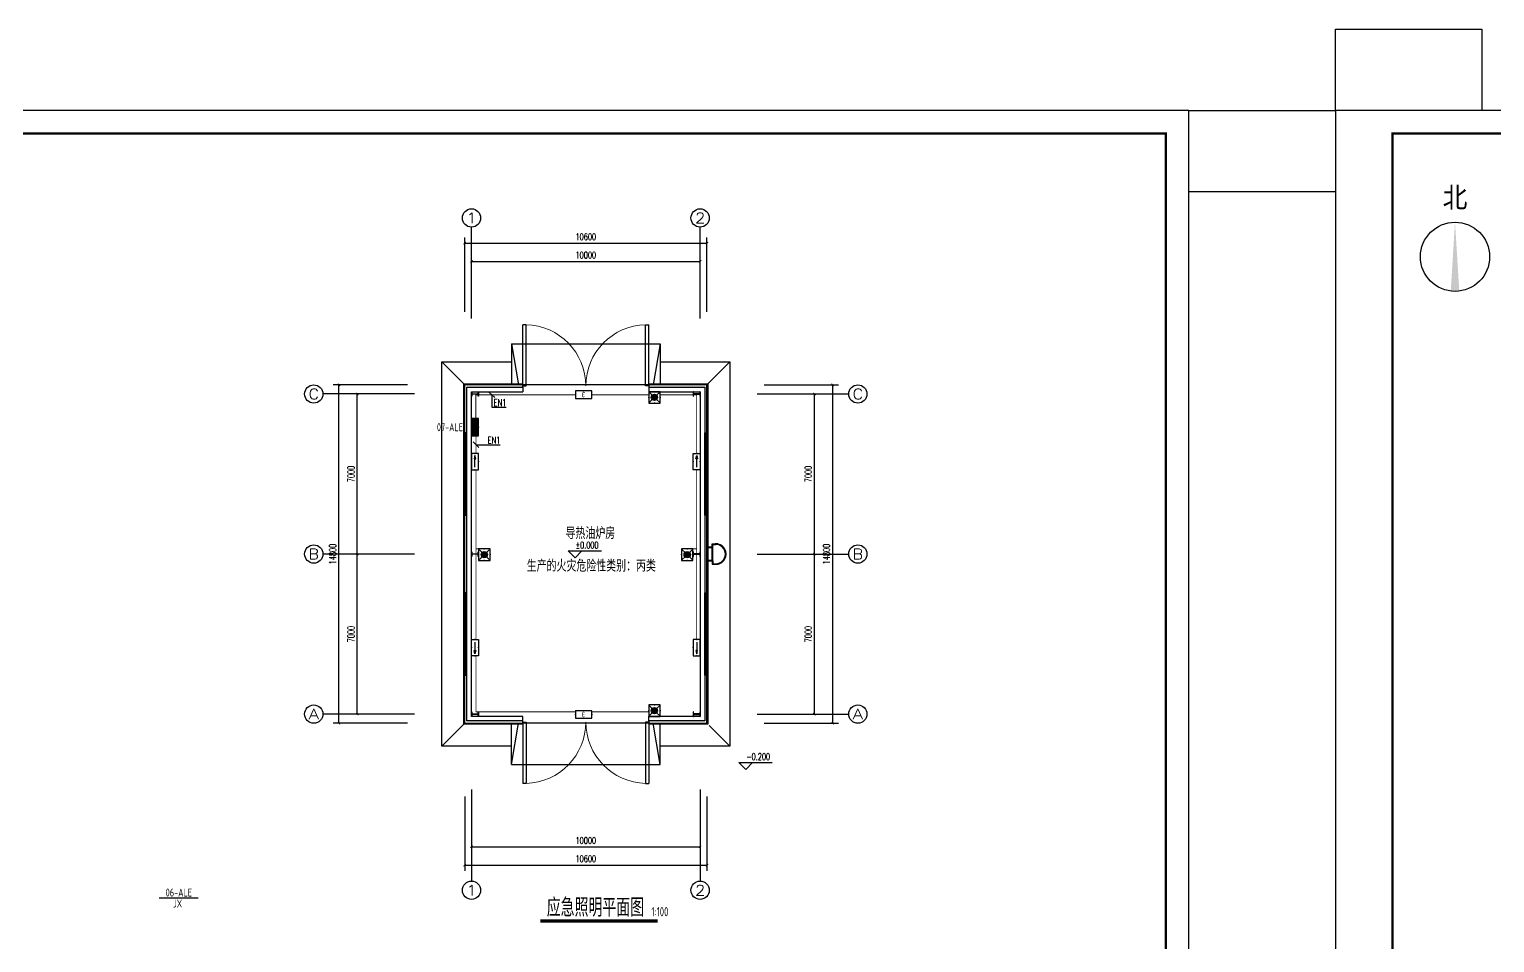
# Model space of a CAD drawing. Extents: x 4830845 to 5141198, y -443067 to -268177.
# Drawn here: x 4887868 to 4951972, y -399727 to -359784 of the extents above; entities that cross this region are included whole.
import ezdxf
from ezdxf.enums import TextEntityAlignment as Align

# ---------------------------------------------------------------- set-up
doc = ezdxf.new("R2010")
doc.units = 0
doc.header["$LTSCALE"] = 1000
doc.header["$MEASUREMENT"] = 0
doc.linetypes.add('DASH', pattern=[0.35, 0.25, -0.1])
doc.layers.get('0').update_dxf_attribs({"linetype": 'CONTINUOUS'})
doc.layers.get('Defpoints').update_dxf_attribs({"linetype": 'CONTINUOUS'})
doc.layers.add('_0', color=7, linetype='CONTINUOUS', lineweight=25)
for name, color, linetype in [('AXIS_TEXT', 7, 'CONTINUOUS'), ('DIM-照明', 3, 'CONTINUOUS'), ('DIM_SYMB', 3, 'CONTINUOUS'), ('EQUIP-照明', 3, 'CONTINUOUS'), ('EQUIP-箱柜', 3, 'CONTINUOUS'), ('PUB_TITLE', 4, 'CONTINUOUS'), ('TEL_TAB', 7, 'CONTINUOUS'), ('WIRE-照明', 1, 'CONTINUOUS'), ('建筑底图', 251, 'CONTINUOUS'), ('电气文字', 7, 'CONTINUOUS')]:
    doc.layers.add(name, color=color, linetype=linetype)
doc.styles.add('_HZTXT', font='txt.shx', dxfattribs={"width": 0.8, "bigfont": 'HZTXT.shx'})
doc.styles.add('_TCH_AXIS', font='COMPLEX', dxfattribs={"bigfont": 'GBCBIG'})
doc.styles.add('_TCH_DIM', font='SIMPLEX', dxfattribs={"bigfont": 'GBCBIG'})
doc.styles.add('_TCH_DIM_T3', font='SIMPLEX', dxfattribs={"width": 0.705882, "bigfont": 'GBCBIG'})
doc.styles.add('_TEL_DIM', font='sceie.shx', dxfattribs={"width": 0.8, "height": 3.5, "bigfont": 'sceic.shx'})
doc.styles.add('COMPLEX', font='COMPLEX')
doc.styles.add('HT', font='')
doc.styles.add('SCEI', font='sceie.shx', dxfattribs={"width": 0.75, "bigfont": 'sceic.shx'})
doc.styles.add('sceie', font='sceie.shx', dxfattribs={"width": 0.7, "bigfont": 'sceic.shx'})
doc.styles.get('HT').set_extended_font_data('SimSun')
doc.dimstyles.new('_TCH_ARCH&&100', dxfattribs={"dimtxt": 297.5, "dimasz": 100, "dimexe": 250, "dimexo": 300, "dimgap": 126.25, "dimtad": 1, "dimdec": 0, "dimzin": 0, "dimdsep": 46, "dimtxsty": '_TCH_DIM_T3', "dimblk": 'ARCHTICK', "dimcen": 0.09, "dimclrt": 7, "dimazin": 2, "dimtfac": 1, "dimtdec": 0, "dimtix": 1, "dimtmove": 2, "dimatfit": 3, "dimfxl": 0, "dimtolj": 1, "dimtzin": 0, "dimarcsym": 0})

# ---------------------------------------------------------------- blocks, each defined once
blk = doc.blocks.new('_NORTH')
blk.add_circle((0, 0), 1200)
blk.add_solid([(-1191, 149), (-1191, -149), (1200, 0)])
blk = doc.blocks.new('$TCHSYS$WIN2D')
for p, q in [((-0.5, 0.5), (0.5, 0.5)), ((-0.5, 0.5), (-0.5, -0.5)), ((0.5, 0.5), (0.5, -0.5)), ((0.5, 0.167), (-0.5, 0.167)), ((0.5, -0.167), (-0.5, -0.167)), ((-0.5, -0.5), (0.5, -0.5))]:
    blk.add_line(p, q)
blk = doc.blocks.new('$DorLib2D$00000002')
for p, q in [((-0.5, 0), (-0.5, 0.4875)), ((-0.475, 0.4875), (-0.5, 0.4875)), ((-0.475, 0), (-0.475, 0.4875)), ((0.475, 0), (0.475, 0.4875)), ((0.475, 0.4875), (0.5, 0.4875)), ((0.5, 0), (0.5, 0.4875)), ((-0.5, 0), (-0.475, 0)), ((0.5, 0), (0.475, 0))]:
    blk.add_line(p, q)
at = {"lineweight": 13}
for centre, start, end in [((-0.4875, 0), 0, 88.53072), ((0.4875, 0), 91.46928, 180)]:
    blk.add_arc(centre, 0.4875, start, end, dxfattribs=at)
blk = doc.blocks.new('$equip$00002534')
for p, q in [((-0.72, 0.66), (-0.72, 0)), ((0.72, 0.66), (-0.72, 0.66)), ((-0.72, 0), (0.72, 0)), ((0.72, 0), (0.72, 0.66))]:
    blk.add_line(p, q)
at = {"const_width": 0.04}
blk.add_lwpolyline([(-0.72, 0.66), (-0.72, 0), (0.72, 0), (0.72, 0.66), (-0.72, 0.66), (-0.72, 0)], dxfattribs=at)
for p in [(-0.72, 0.33), (0, 0.66), (0, 0), (0.72, 0.33)]:
    blk.add_point(p)
at = {"color": 7, "style": '_TEL_DIM'}
blk.add_attdef('$TEXT$', text='', height=0.4, dxfattribs=at).set_placement((0, 0.33), align=Align.MIDDLE_CENTER)
at = {"color": 7, "style": '_TEL_DIM', "flags": 1}
blk.add_attdef('A', text='', height=0.00002, dxfattribs=at).set_placement((0, 0), align=Align.MIDDLE_CENTER)
blk = doc.blocks.new('$equip$00002604')
blk.add_hatch(color=256).paths.add_polyline_path([(0.27, 0.5, 1), (-0.27, 0.5, 1)])
for p, q in [((-0.43, 0.93), (-0.19, 0.69)), ((-0.43, 0.07), (-0.19, 0.31)), ((0.19, 0.69), (0.43, 0.93)), ((0.19, 0.31), (0.43, 0.07))]:
    blk.add_line(p, q)
at = {"const_width": 0.04}
blk.add_lwpolyline([(-0.5, 1), (-0.5, 0), (0.5, 0), (0.5, 1), (-0.5, 1), (-0.5, 0)], dxfattribs=at)
blk.add_lwpolyline([(-0.5, 1), (-0.5, 0), (0.5, 0), (0.5, 1)], close=True)
blk.add_circle((0, 0.5), 0.275)
for p in [(-0.5, 0.5), (0, 1), (0, 0), (0.5, 0.5)]:
    blk.add_point(p)
at = {"color": 7, "style": '_TEL_DIM', "flags": 1}
blk.add_attdef('A', text='', height=0.000025, dxfattribs=at).set_placement((0, 0), align=Align.MIDDLE_CENTER)
blk = doc.blocks.new('$equip$00002540')
blk.add_hatch(color=256).paths.add_polyline_path([(0.24, 0.37), (0.24, 0.23), (0.53, 0.3)])
for p, q in [((-0.72, 0.6), (-0.72, 0)), ((0.72, 0.6), (-0.72, 0.6)), ((-0.72, 0), (0.72, 0)), ((0.24, 0.37), (0.24, 0.23)), ((0.53, 0.3), (0.24, 0.37)), ((0.24, 0.23), (0.53, 0.3)), ((0.72, 0), (0.72, 0.6))]:
    blk.add_line(p, q)
at = {"color": 7}
blk.add_line((-0.48, 0.3), (0.48, 0.3), dxfattribs=at)
at = {"const_width": 0.04}
blk.add_lwpolyline([(-0.72, 0.6), (-0.72, 0), (0.72, 0), (0.72, 0.6), (-0.72, 0.6), (-0.72, 0)], dxfattribs=at)
for p in [(-0.72, 0.3), (0, 0.6), (0, 0), (0.72, 0.3)]:
    blk.add_point(p)
at = {"color": 7, "style": '_TEL_DIM', "flags": 1}
blk.add_attdef('A', text='', height=0.00002, dxfattribs=at).set_placement((0, 0), align=Align.MIDDLE_CENTER)
blk = doc.blocks.new('*X27')
at = {"color": 0}
for p, q in [((-250, 33), (-83, 200)), ((-250, 68), (-118, 200)), ((-250, 104), (-154, 200)), ((-250, 139), (-189, 200)), ((-250, 174), (-224, 200)), ((-247, 0), (-47, 200)), ((-212, 0), (-12, 200)), ((-177, 0), (23, 200)), ((-141, 0), (59, 200)), ((-106, 0), (94, 200)), ((-71, 0), (129, 200)), ((-35, 0), (165, 200)), ((0, 0), (200, 200)), ((35, 0), (235, 200)), ((71, 0), (250, 179)), ((106, 0), (250, 144)), ((141, 0), (250, 109)), ((177, 0), (250, 73)), ((212, 0), (250, 38)), ((247, 0), (250, 3))]:
    blk.add_line(p, q, dxfattribs=at)
blk = doc.blocks.new('$equip$00002943')
for p, q in [((-0.75, 0.6), (-0.75, 0)), ((0.75, 0.6), (-0.75, 0.6)), ((-0.75, 0), (0.75, 0)), ((0.75, 0), (0.75, 0.6))]:
    blk.add_line(p, q)
for points, const_width in [([(-0.75, 0.3), (0.75, 0.3)], 0.6), ([(-0.75, 0.6), (-0.75, 0), (0.75, 0), (0.75, 0.6), (-0.75, 0.6), (-0.75, 0)], 0.04)]:
    blk.add_lwpolyline(points, dxfattribs=dict(const_width=const_width))
for p in [(-0.75, 0.3), (0, 0.6), (0, 0), (0.75, 0.3)]:
    blk.add_point(p)
at = {"xscale": 0.00300000000061118, "yscale": 0.00300000000061118, "zscale": 0.00300000000061118}
blk.add_blockref('*X27', (0, 0), dxfattribs=at)
at = {"color": 7, "style": '_TEL_DIM', "flags": 1}
for tag in ['A', 'REMARK']:
    blk.add_attdef(tag, text='', height=0.00002, dxfattribs=at).set_placement((0, 0), align=Align.MIDDLE_CENTER)
blk = doc.blocks.new('_ArchTick')
at = {"color": 0, "linetype": 'ByBlock', "const_width": 0.4}
blk.add_lwpolyline([(-0.5, -0.5), (0.5, 0.5)], dxfattribs=at)
blk = doc.blocks.new('*D48')
at = {"layer": 'Defpoints', "color": 0, "transparency": 16777216}
for p in [(4902213, -382732), (4904713, -382732), (4904713, -389732)]:
    blk.add_point(p, dxfattribs=at)
at = {"layer": '建筑底图', "color": 0, "lineweight": -2, "transparency": 16777216}
for p, q in [((4904413, -382732), (4901963, -382732)), ((4902213, -389732), (4902213, -382732)), ((4904413, -389732), (4901963, -389732))]:
    blk.add_line(p, q, dxfattribs=at)
at = {"layer": '建筑底图', "color": 0, "lineweight": -2, "transparency": 16777216, "xscale": 100, "yscale": 100, "zscale": 100}
for p, rotation in [((4902213, -382732), 90), ((4902213, -389732), 270)]:
    blk.add_blockref('_ArchTick', p, dxfattribs=dict(at, rotation=rotation))
at = {"layer": '建筑底图', "color": 7, "transparency": 16777216, "insert": (4901938, -386232), "char_height": 297.5, "attachment_point": 5, "rotation": 90, "style": '_TCH_DIM_T3'}
blk.add_mtext('\\A1;7000', dxfattribs=at)
blk = doc.blocks.new('*D49')
at = {"layer": 'Defpoints', "color": 0, "transparency": 16777216}
for p in [(4902213, -375732), (4904713, -375732), (4904713, -382732)]:
    blk.add_point(p, dxfattribs=at)
at = {"layer": '建筑底图', "color": 0, "lineweight": -2, "transparency": 16777216}
for p, q in [((4904413, -375732), (4901963, -375732)), ((4902213, -382732), (4902213, -375732)), ((4904413, -382732), (4901963, -382732))]:
    blk.add_line(p, q, dxfattribs=at)
at = {"layer": '建筑底图', "color": 0, "lineweight": -2, "transparency": 16777216, "xscale": 100, "yscale": 100, "zscale": 100}
for p, rotation in [((4902213, -375732), 90), ((4902213, -382732), 270)]:
    blk.add_blockref('_ArchTick', p, dxfattribs=dict(at, rotation=rotation))
at = {"layer": '建筑底图', "color": 7, "transparency": 16777216, "insert": (4901938, -379232), "char_height": 297.5, "attachment_point": 5, "rotation": 90, "style": '_TCH_DIM_T3'}
blk.add_mtext('\\A1;7000', dxfattribs=at)
blk = doc.blocks.new('*D50')
at = {"layer": 'Defpoints', "color": 0, "transparency": 16777216}
for p in [(4901413, -375332), (4904713, -375332), (4904713, -390132)]:
    blk.add_point(p, dxfattribs=at)
at = {"layer": '建筑底图', "color": 0, "lineweight": -2, "transparency": 16777216}
for p, q in [((4904413, -375332), (4901163, -375332)), ((4901413, -390132), (4901413, -375332)), ((4904413, -390132), (4901163, -390132))]:
    blk.add_line(p, q, dxfattribs=at)
at = {"layer": '建筑底图', "color": 0, "lineweight": -2, "transparency": 16777216, "xscale": 100, "yscale": 100, "zscale": 100}
for p, rotation in [((4901413, -375332), 90), ((4901413, -390132), 270)]:
    blk.add_blockref('_ArchTick', p, dxfattribs=dict(at, rotation=rotation))
at = {"layer": '建筑底图', "color": 7, "transparency": 16777216, "insert": (4901138, -382732), "char_height": 297.5, "attachment_point": 5, "rotation": 90, "style": '_TCH_DIM_T3'}
blk.add_mtext('\\A1;14800', dxfattribs=at)
blk = doc.blocks.new('*D51')
at = {"layer": 'Defpoints', "color": 0, "transparency": 16777216}
for p in [(4919713, -382732), (4922213, -382732), (4919713, -389732)]:
    blk.add_point(p, dxfattribs=at)
at = {"layer": '建筑底图', "color": 0, "lineweight": -2, "transparency": 16777216}
for p, q in [((4920013, -382732), (4922463, -382732)), ((4922213, -389732), (4922213, -382732)), ((4920013, -389732), (4922463, -389732))]:
    blk.add_line(p, q, dxfattribs=at)
at = {"layer": '建筑底图', "color": 0, "lineweight": -2, "transparency": 16777216, "xscale": 100, "yscale": 100, "zscale": 100}
for p, rotation in [((4922213, -382732), 90), ((4922213, -389732), 270)]:
    blk.add_blockref('_ArchTick', p, dxfattribs=dict(at, rotation=rotation))
at = {"layer": '建筑底图', "color": 7, "transparency": 16777216, "insert": (4921938, -386232), "char_height": 297.5, "attachment_point": 5, "rotation": 90, "style": '_TCH_DIM_T3'}
blk.add_mtext('\\A1;7000', dxfattribs=at)
blk = doc.blocks.new('*D52')
at = {"layer": 'Defpoints', "color": 0, "transparency": 16777216}
for p in [(4919713, -375732), (4922213, -375732), (4919713, -382732)]:
    blk.add_point(p, dxfattribs=at)
at = {"layer": '建筑底图', "color": 0, "lineweight": -2, "transparency": 16777216}
for p, q in [((4920013, -375732), (4922463, -375732)), ((4922213, -382732), (4922213, -375732)), ((4920013, -382732), (4922463, -382732))]:
    blk.add_line(p, q, dxfattribs=at)
at = {"layer": '建筑底图', "color": 0, "lineweight": -2, "transparency": 16777216, "xscale": 100, "yscale": 100, "zscale": 100}
for p, rotation in [((4922213, -375732), 90), ((4922213, -382732), 270)]:
    blk.add_blockref('_ArchTick', p, dxfattribs=dict(at, rotation=rotation))
at = {"layer": '建筑底图', "color": 7, "transparency": 16777216, "insert": (4921938, -379232), "char_height": 297.5, "attachment_point": 5, "rotation": 90, "style": '_TCH_DIM_T3'}
blk.add_mtext('\\A1;7000', dxfattribs=at)
blk = doc.blocks.new('*D53')
at = {"layer": 'Defpoints', "color": 0, "transparency": 16777216}
for p in [(4919713, -375332), (4923013, -375332), (4919713, -390132)]:
    blk.add_point(p, dxfattribs=at)
at = {"layer": '建筑底图', "color": 0, "lineweight": -2, "transparency": 16777216}
for p, q in [((4920013, -375332), (4923263, -375332)), ((4923013, -390132), (4923013, -375332)), ((4920013, -390132), (4923263, -390132))]:
    blk.add_line(p, q, dxfattribs=at)
at = {"layer": '建筑底图', "color": 0, "lineweight": -2, "transparency": 16777216, "xscale": 100, "yscale": 100, "zscale": 100}
for p, rotation in [((4923013, -375332), 90), ((4923013, -390132), 270)]:
    blk.add_blockref('_ArchTick', p, dxfattribs=dict(at, rotation=rotation))
at = {"layer": '建筑底图', "color": 7, "transparency": 16777216, "insert": (4922738, -382732), "char_height": 297.5, "attachment_point": 5, "rotation": 90, "style": '_TCH_DIM_T3'}
blk.add_mtext('\\A1;14800', dxfattribs=at)
blk = doc.blocks.new('_AXISO')
blk.add_circle((0, 0), 0.5)
at = {"layer": 'AXIS_TEXT', "style": 'COMPLEX', "width": 1.041667}
blk.add_attdef('A', text='', height=0.56, dxfattribs=at).set_placement((-0.25, -0.28), (0.25, -0.28), align=Align.FIT)
blk = doc.blocks.new('*D54')
at = {"layer": 'Defpoints', "color": 0, "transparency": 16777216}
for p in [(4917213, -369932), (4907213, -372432), (4917213, -372432)]:
    blk.add_point(p, dxfattribs=at)
at = {"layer": '建筑底图', "color": 0, "lineweight": -2, "transparency": 16777216}
for p, q in [((4907213, -372132), (4907213, -369682)), ((4917213, -372132), (4917213, -369682)), ((4907213, -369932), (4917213, -369932))]:
    blk.add_line(p, q, dxfattribs=at)
at = {"layer": '建筑底图', "color": 0, "lineweight": -2, "transparency": 16777216, "xscale": 100, "yscale": 100, "zscale": 100, "rotation": 180}
blk.add_blockref('_ArchTick', (4907213, -369932), dxfattribs=at)
at = {"layer": '建筑底图', "color": 0, "lineweight": -2, "transparency": 16777216, "xscale": 100, "yscale": 100, "zscale": 100}
blk.add_blockref('_ArchTick', (4917213, -369932), dxfattribs=at)
at = {"layer": '建筑底图', "color": 7, "transparency": 16777216, "insert": (4912213, -369657), "char_height": 297.5, "attachment_point": 5, "style": '_TCH_DIM_T3'}
blk.add_mtext('\\A1;10000', dxfattribs=at)
blk = doc.blocks.new('*D55')
at = {"layer": 'Defpoints', "color": 0, "transparency": 16777216}
for p in [(4917513, -369132), (4906913, -372432), (4917513, -372432)]:
    blk.add_point(p, dxfattribs=at)
at = {"layer": '建筑底图', "color": 0, "lineweight": -2, "transparency": 16777216}
for p, q in [((4906913, -372132), (4906913, -368882)), ((4906913, -369132), (4917513, -369132)), ((4917513, -372132), (4917513, -368882))]:
    blk.add_line(p, q, dxfattribs=at)
at = {"layer": '建筑底图', "color": 0, "lineweight": -2, "transparency": 16777216, "xscale": 100, "yscale": 100, "zscale": 100, "rotation": 180}
blk.add_blockref('_ArchTick', (4906913, -369132), dxfattribs=at)
at = {"layer": '建筑底图', "color": 0, "lineweight": -2, "transparency": 16777216, "xscale": 100, "yscale": 100, "zscale": 100}
blk.add_blockref('_ArchTick', (4917513, -369132), dxfattribs=at)
at = {"layer": '建筑底图', "color": 7, "transparency": 16777216, "insert": (4912213, -368857), "char_height": 297.5, "attachment_point": 5, "style": '_TCH_DIM_T3'}
blk.add_mtext('\\A1;10600', dxfattribs=at)
blk = doc.blocks.new('*D56')
at = {"layer": 'Defpoints', "color": 0, "transparency": 16777216}
for p in [(4907213, -393032), (4917213, -393032), (4917213, -395532)]:
    blk.add_point(p, dxfattribs=at)
at = {"layer": '建筑底图', "color": 0, "lineweight": -2, "transparency": 16777216}
for p, q in [((4907213, -393332), (4907213, -395782)), ((4917213, -393332), (4917213, -395782)), ((4907213, -395532), (4917213, -395532))]:
    blk.add_line(p, q, dxfattribs=at)
at = {"layer": '建筑底图', "color": 0, "lineweight": -2, "transparency": 16777216, "xscale": 100, "yscale": 100, "zscale": 100, "rotation": 180}
blk.add_blockref('_ArchTick', (4907213, -395532), dxfattribs=at)
at = {"layer": '建筑底图', "color": 0, "lineweight": -2, "transparency": 16777216, "xscale": 100, "yscale": 100, "zscale": 100}
blk.add_blockref('_ArchTick', (4917213, -395532), dxfattribs=at)
at = {"layer": '建筑底图', "color": 7, "transparency": 16777216, "insert": (4912213, -395257), "char_height": 297.5, "attachment_point": 5, "style": '_TCH_DIM_T3'}
blk.add_mtext('\\A1;10000', dxfattribs=at)
blk = doc.blocks.new('*D57')
at = {"layer": 'Defpoints', "color": 0, "transparency": 16777216}
for p in [(4906913, -393032), (4917513, -393032), (4917513, -396332)]:
    blk.add_point(p, dxfattribs=at)
at = {"layer": '建筑底图', "color": 0, "lineweight": -2, "transparency": 16777216}
for p, q in [((4906913, -393332), (4906913, -396582)), ((4917513, -393332), (4917513, -396582)), ((4906913, -396332), (4917513, -396332))]:
    blk.add_line(p, q, dxfattribs=at)
at = {"layer": '建筑底图', "color": 0, "lineweight": -2, "transparency": 16777216, "xscale": 100, "yscale": 100, "zscale": 100, "rotation": 180}
blk.add_blockref('_ArchTick', (4906913, -396332), dxfattribs=at)
at = {"layer": '建筑底图', "color": 0, "lineweight": -2, "transparency": 16777216, "xscale": 100, "yscale": 100, "zscale": 100}
blk.add_blockref('_ArchTick', (4917513, -396332), dxfattribs=at)
at = {"layer": '建筑底图', "color": 7, "transparency": 16777216, "insert": (4912213, -396057), "char_height": 297.5, "attachment_point": 5, "style": '_TCH_DIM_T3'}
blk.add_mtext('\\A1;10600', dxfattribs=at)

msp = doc.modelspace()

# ---------------------------------------------------------------- hatches: boundary and pattern name
at = {"layer": '建筑底图'}
for points in [[(4906912.8, -375332.1), (4906912.8, -377432.1), (4906942.8, -377402.1), (4906942.8, -375362.1)], [(4909462.8, -375332.1), (4906912.8, -375332.1), (4906942.8, -375362.1), (4909432.8, -375362.1)], [(4907012.8, -377432.1), (4907012.8, -375432.1), (4906982.8, -375402.1), (4906982.8, -377402.1)], [(4907012.8, -375432.1), (4909462.8, -375432.1), (4909432.8, -375402.1), (4906982.8, -375402.1)], [(4907496.8, -375722.1), (4907496.8, -375632.1), (4907512.8, -375632.1), (4907512.8, -375832.1), (4907496.8, -375832.1), (4907496.8, -375742.1), (4907228.8, -375742.1), (4907228.8, -375832.1), (4907212.8, -375832.1), (4907212.8, -375632.1), (4907228.8, -375632.1), (4907228.8, -375722.1)], [(4909462.8, -375432.1), (4909462.8, -375332.1), (4909432.8, -375362.1), (4909432.8, -375402.1)], [(4917512.8, -375332.1), (4914962.8, -375332.1), (4914992.8, -375362.1), (4917482.8, -375362.1)], [(4914962.8, -375332.1), (4914962.8, -375432.1), (4914992.8, -375402.1), (4914992.8, -375362.1)], [(4914962.8, -375432.1), (4917412.8, -375432.1), (4917442.8, -375402.1), (4914992.8, -375402.1)], [(4916928.8, -375722.1), (4916928.8, -375632.1), (4916912.8, -375632.1), (4916912.8, -375832.1), (4916928.8, -375832.1), (4916928.8, -375742.1), (4917196.8, -375742.1), (4917196.8, -375832.1), (4917212.8, -375832.1), (4917212.8, -375632.1), (4917196.8, -375632.1), (4917196.8, -375722.1)], [(4917412.8, -375432.1), (4917412.8, -377432.1), (4917442.8, -377402.1), (4917442.8, -375402.1)], [(4917512.8, -377432.1), (4917512.8, -375332.1), (4917482.8, -375362.1), (4917482.8, -377402.1)], [(4906912.8, -377432.1), (4907012.8, -377432.1), (4906982.8, -377402.1), (4906942.8, -377402.1)], [(4917412.8, -377432.1), (4917512.8, -377432.1), (4917482.8, -377402.1), (4917442.8, -377402.1)], [(4907012.8, -381032.1), (4906912.8, -381032.1), (4906942.8, -381062.1), (4906982.8, -381062.1)], [(4906912.8, -381032.1), (4906912.8, -384432.1), (4906942.8, -384402.1), (4906942.8, -381062.1)], [(4907012.8, -384432.1), (4907012.8, -381032.1), (4906982.8, -381062.1), (4906982.8, -384402.1)], [(4917512.8, -381032.1), (4917412.8, -381032.1), (4917442.8, -381062.1), (4917482.8, -381062.1)], [(4917412.8, -381032.1), (4917412.8, -384432.1), (4917442.8, -384402.1), (4917442.8, -381062.1)], [(4917512.8, -384432.1), (4917512.8, -381032.1), (4917482.8, -381062.1), (4917482.8, -384402.1)], [(4907496.8, -382722.1), (4907496.8, -382632.1), (4907512.8, -382632.1), (4907512.8, -382832.1), (4907496.8, -382832.1), (4907496.8, -382742.1), (4907228.8, -382742.1), (4907228.8, -382832.1), (4907212.8, -382832.1), (4907212.8, -382632.1), (4907228.8, -382632.1), (4907228.8, -382722.1)], [(4916928.8, -382722.1), (4916928.8, -382632.1), (4916912.8, -382632.1), (4916912.8, -382832.1), (4916928.8, -382832.1), (4916928.8, -382742.1), (4917196.8, -382742.1), (4917196.8, -382832.1), (4917212.8, -382832.1), (4917212.8, -382632.1), (4917196.8, -382632.1), (4917196.8, -382722.1)], [(4906912.8, -384432.1), (4907012.8, -384432.1), (4906982.8, -384402.1), (4906942.8, -384402.1)], [(4917412.8, -384432.1), (4917512.8, -384432.1), (4917482.8, -384402.1), (4917442.8, -384402.1)], [(4907012.8, -388032.1), (4906912.8, -388032.1), (4906942.8, -388062.1), (4906982.8, -388062.1)], [(4906912.8, -388032.1), (4906912.8, -390132.1), (4906942.8, -390102.1), (4906942.8, -388062.1)], [(4907012.8, -390032.1), (4907012.8, -388032.1), (4906982.8, -388062.1), (4906982.8, -390062.1)], [(4917512.8, -388032.1), (4917412.8, -388032.1), (4917442.8, -388062.1), (4917482.8, -388062.1)], [(4917412.8, -388032.1), (4917412.8, -390032.1), (4917442.8, -390062.1), (4917442.8, -388062.1)], [(4917512.8, -390132.1), (4917512.8, -388032.1), (4917482.8, -388062.1), (4917482.8, -390102.1)], [(4907496.8, -389722.1), (4907496.8, -389632.1), (4907512.8, -389632.1), (4907512.8, -389832.1), (4907496.8, -389832.1), (4907496.8, -389742.1), (4907228.8, -389742.1), (4907228.8, -389832.1), (4907212.8, -389832.1), (4907212.8, -389632.1), (4907228.8, -389632.1), (4907228.8, -389722.1)], [(4916928.8, -389722.1), (4916928.8, -389632.1), (4916912.8, -389632.1), (4916912.8, -389832.1), (4916928.8, -389832.1), (4916928.8, -389742.1), (4917196.8, -389742.1), (4917196.8, -389832.1), (4917212.8, -389832.1), (4917212.8, -389632.1), (4917196.8, -389632.1), (4917196.8, -389722.1)], [(4906912.8, -390132.1), (4909462.8, -390132.1), (4909432.8, -390102.1), (4906942.8, -390102.1)], [(4909462.8, -390032.1), (4907012.8, -390032.1), (4906982.8, -390062.1), (4909432.8, -390062.1)], [(4909462.8, -390132.1), (4909462.8, -390032.1), (4909432.8, -390062.1), (4909432.8, -390102.1)], [(4917412.8, -390032.1), (4914962.8, -390032.1), (4914992.8, -390062.1), (4917442.8, -390062.1)], [(4914962.8, -390032.1), (4914962.8, -390132.1), (4914992.8, -390102.1), (4914992.8, -390062.1)], [(4914962.8, -390132.1), (4917512.8, -390132.1), (4917482.8, -390102.1), (4914992.8, -390102.1)]]:
    msp.add_hatch(color=256, dxfattribs=at).paths.add_polyline_path(points)

# ---------------------------------------------------------------- linework, layer by layer
at = {"layer": '_0', "color": 0}
for points in [[(4945003.5, -359783.9), (4951415.9, -359783.9), (4951415.9, -363337.3), (4945003.5, -363337.3)], [(4938591.1, -363337.3), (4945003.5, -363337.3), (4945003.5, -366890.7), (4938591.1, -366890.7)]]:
    msp.add_lwpolyline(points, close=True, dxfattribs=at)
at = {"layer": 'DIM-照明', "color": 0}
for p, q in [((4907963.1, -375652.8), (4908230.7, -375878.4)), ((4907534.2, -378077.6), (4907286.7, -377830.1))]:
    msp.add_line(p, q, dxfattribs=at)
for points in [[(4908096.9, -375765.6), (4908096.9, -376307.2)], [(4908096.9, -376307.2), (4908731.9, -376307.2)], [(4907410.5, -377953.8), (4907834.2, -377953.8)], [(4907834.2, -377953.8), (4908469.2, -377953.8)]]:
    msp.add_lwpolyline(points, dxfattribs=at)
at = {"layer": 'DIM_SYMB', "const_width": 140}
msp.add_lwpolyline([(4910216.3, -398782.6), (4915351.4, -398782.6)], dxfattribs=at)
at = {"layer": 'PUB_TITLE', "color": 4}
for points in [[(4854491.1, -422737.3), (4938591.1, -422737.3), (4938591.1, -363337.3), (4854491.1, -363337.3)], [(4945003.5, -422737.3), (5029103.5, -422737.3), (5029103.5, -363337.3), (4945003.5, -363337.3)]]:
    msp.add_lwpolyline(points, close=True, dxfattribs=at)
at = {"layer": 'PUB_TITLE', "color": 4, "const_width": 100}
for points in [[(4856991.1, -421737.3), (4937591.1, -421737.3), (4937591.1, -364337.3), (4856991.1, -364337.3)], [(4947503.5, -421737.3), (5028103.5, -421737.3), (5028103.5, -364337.3), (4947503.5, -364337.3)]]:
    msp.add_lwpolyline(points, close=True, dxfattribs=at)
at = {"layer": 'WIRE-照明', "linetype": 'DASH', "const_width": 39.9}
msp.add_lwpolyline([(4907402.9, -376807.3), (4907402.9, -375765.6), (4911756.4, -375765.6)], dxfattribs=at)
at = {"layer": 'WIRE-照明', "color": 1, "linetype": 'DASH', "const_width": 39.9}
for points in [[(4912476.4, -375765.6), (4914963.9, -375765.6)], [(4917062.8, -378327.7), (4917062.8, -375765.6), (4915463.9, -375765.6)], [(4907410.5, -378327.7), (4907410.5, -376886.7)], [(4907410.5, -386464.6), (4907410.5, -379047.7)], [(4917062.8, -386464.6), (4917062.8, -379047.7)], [(4911756.4, -389631.4), (4907410.5, -389631.4), (4907410.5, -387184.6)], [(4914963.9, -389631.4), (4912476.4, -389631.4)]]:
    msp.add_lwpolyline(points, dxfattribs=at)
at = {"layer": 'WIRE-照明', "color": 0, "const_width": 35}
for points in [[(4907521.4, -382506.1), (4907410.5, -382506.1)], [(4907568.5, -382506.1), (4907521.4, -382506.1)], [(4916898.2, -382506.1), (4917062.8, -382506.1)]]:
    msp.add_lwpolyline(points, dxfattribs=at)
at = {"layer": '建筑底图'}
for p, q in [((4907212.8, -372432.1), (4907212.8, -368432.1)), ((4917212.8, -372432.1), (4917212.8, -368432.1)), ((4908962.8, -373532.1), (4915462.8, -373532.1)), ((4908962.8, -373532.1), (4909262.8, -375332.1)), ((4908962.8, -373532.1), (4908962.8, -375332.1)), ((4915462.8, -373532.1), (4915162.8, -375332.1)), ((4915462.8, -373532.1), (4915462.8, -375332.1)), ((4906872.8, -375292.1), (4905912.8, -374332.1)), ((4917552.8, -375292.1), (4918512.8, -374332.1)), ((4906912.8, -375332.1), (4906912.8, -377432.1)), ((4909462.8, -375332.1), (4906912.8, -375332.1)), ((4907012.8, -377432.1), (4907012.8, -375432.1)), ((4907012.8, -375432.1), (4909462.8, -375432.1)), ((4909462.8, -375332.1), (4909462.8, -375292.1)), ((4914962.8, -375332.1), (4909462.8, -375332.1)), ((4909462.8, -375432.1), (4909462.8, -375332.1)), ((4909462.8, -375432.1), (4909462.8, -375632.1)), ((4914962.8, -375332.1), (4914962.8, -375232.1)), ((4917512.8, -375332.1), (4914962.8, -375332.1)), ((4914962.8, -375332.1), (4914962.8, -375432.1)), ((4914962.8, -375432.1), (4914962.8, -375632.1)), ((4914962.8, -375432.1), (4917412.8, -375432.1)), ((4917412.8, -375432.1), (4917412.8, -377432.1)), ((4917512.8, -377432.1), (4917512.8, -375332.1)), ((4904712.8, -375732.1), (4900712.8, -375732.1)), ((4919712.8, -375732.1), (4923712.8, -375732.1)), ((4906912.8, -377432.1), (4907012.8, -377432.1)), ((4917412.8, -377432.1), (4917512.8, -377432.1)), ((4907012.8, -381032.1), (4906912.8, -381032.1)), ((4906912.8, -381032.1), (4906912.8, -384432.1)), ((4907012.8, -384432.1), (4907012.8, -381032.1)), ((4917512.8, -381032.1), (4917412.8, -381032.1)), ((4917412.8, -381032.1), (4917412.8, -384432.1)), ((4917512.8, -384432.1), (4917512.8, -381032.1)), ((4911743.1, -382893.3), (4911443.1, -382593.3)), ((4911443.1, -382593.3), (4912893.1, -382593.3)), ((4911743.1, -382893.3), (4912043.1, -382593.3)), ((4917732.8, -382283.1), (4917912.8, -382283.1)), ((4917732.8, -382432.1), (4917732.8, -382283.1)), ((4917762.8, -382312.1), (4917898, -382312.1)), ((4917762.8, -382432.1), (4917762.8, -382312.1)), ((4904712.8, -382732.1), (4900712.8, -382732.1)), ((4917732.8, -383032.1), (4917732.8, -383181)), ((4917732.8, -383181), (4917912.8, -383181)), ((4917762.8, -383032.1), (4917762.8, -383152.1)), ((4917762.8, -383152.1), (4917898, -383152.1)), ((4919712.8, -382732.1), (4923712.8, -382732.1)), ((4906912.8, -384432.1), (4907012.8, -384432.1)), ((4917412.8, -384432.1), (4917512.8, -384432.1)), ((4907012.8, -388032.1), (4906912.8, -388032.1)), ((4906912.8, -388032.1), (4906912.8, -390132.1)), ((4907012.8, -390032.1), (4907012.8, -388032.1)), ((4917512.8, -388032.1), (4917412.8, -388032.1)), ((4917412.8, -388032.1), (4917412.8, -390032.1)), ((4917512.8, -390132.1), (4917512.8, -388032.1)), ((4904712.8, -389732.1), (4900712.8, -389732.1)), ((4919712.8, -389732.1), (4923712.8, -389732.1)), ((4906872.8, -390172.1), (4905912.8, -391132.1)), ((4906912.8, -390132.1), (4909462.8, -390132.1)), ((4909462.8, -390032.1), (4907012.8, -390032.1)), ((4908962.8, -391932.1), (4909262.8, -390132.1)), ((4908962.8, -391932.1), (4908962.8, -390132.1)), ((4909462.8, -390032.1), (4909462.8, -389832.1)), ((4909462.8, -390132.1), (4909462.8, -390032.1)), ((4909462.8, -390132.1), (4909462.8, -390172.1)), ((4914962.8, -390132.1), (4909462.8, -390132.1)), ((4914962.8, -390032.1), (4914962.8, -389832.1)), ((4917412.8, -390032.1), (4914962.8, -390032.1)), ((4914962.8, -390032.1), (4914962.8, -390132.1)), ((4914962.8, -390132.1), (4914962.8, -390232.1)), ((4914962.8, -390132.1), (4917512.8, -390132.1)), ((4915462.8, -391932.1), (4915162.8, -390132.1)), ((4915462.8, -391932.1), (4915462.8, -390132.1)), ((4917612.8, -390232.1), (4918512.8, -391132.1)), ((4908962.8, -391932.1), (4915462.8, -391932.1)), ((4919211.4, -392148.5), (4918911.4, -391848.5)), ((4918911.4, -391848.5), (4920361.4, -391848.5)), ((4919211.4, -392148.5), (4919511.4, -391848.5)), ((4907212.8, -393032.1), (4907212.8, -397032.1)), ((4917212.8, -393032.1), (4917212.8, -397032.1))]:
    msp.add_line(p, q, dxfattribs=at)
for points in [[(4908962.8, -391132.1), (4905912.8, -391132.1), (4905912.8, -374332.1), (4908962.8, -374332.1)], [(4915462.8, -374332.1), (4918512.8, -374332.1), (4918512.8, -391132.1), (4915462.8, -391132.1)], [(4909462.8, -390172.1), (4906872.8, -390172.1), (4906872.8, -375292.1), (4909462.8, -375292.1)], [(4909462.8, -389832.1), (4907212.8, -389832.1), (4907212.8, -375632.1), (4909462.8, -375632.1)], [(4914962.8, -375292.1), (4917552.8, -375292.1), (4917552.8, -390172.1), (4914962.8, -390172.1)], [(4914962.8, -375632.1), (4917212.8, -375632.1), (4917212.8, -389832.1), (4914962.8, -389832.1)], [(4917512.8, -383032.1), (4917762.8, -383032.1), (4917762.8, -382432.1), (4917512.8, -382432.1)], [(4917512.8, -383002.1), (4917732.8, -383002.1), (4917732.8, -382462.1), (4917512.8, -382462.1)]]:
    msp.add_lwpolyline(points, dxfattribs=at)
for points in [[(4907212.8, -375832.1), (4907212.8, -375632.1), (4907228.8, -375632.1), (4907228.8, -375722.1), (4907496.8, -375722.1), (4907496.8, -375632.1), (4907512.8, -375632.1), (4907512.8, -375832.1), (4907496.8, -375832.1), (4907496.8, -375742.1), (4907228.8, -375742.1), (4907228.8, -375832.1)], [(4917212.8, -375832.1), (4917212.8, -375632.1), (4917196.8, -375632.1), (4917196.8, -375722.1), (4916928.8, -375722.1), (4916928.8, -375632.1), (4916912.8, -375632.1), (4916912.8, -375832.1), (4916928.8, -375832.1), (4916928.8, -375742.1), (4917196.8, -375742.1), (4917196.8, -375832.1)], [(4907212.8, -382832.1), (4907212.8, -382632.1), (4907228.8, -382632.1), (4907228.8, -382722.1), (4907496.8, -382722.1), (4907496.8, -382632.1), (4907512.8, -382632.1), (4907512.8, -382832.1), (4907496.8, -382832.1), (4907496.8, -382742.1), (4907228.8, -382742.1), (4907228.8, -382832.1)], [(4917212.8, -382832.1), (4917212.8, -382632.1), (4917196.8, -382632.1), (4917196.8, -382722.1), (4916928.8, -382722.1), (4916928.8, -382632.1), (4916912.8, -382632.1), (4916912.8, -382832.1), (4916928.8, -382832.1), (4916928.8, -382742.1), (4917196.8, -382742.1), (4917196.8, -382832.1)], [(4907212.8, -389832.1), (4907212.8, -389632.1), (4907228.8, -389632.1), (4907228.8, -389722.1), (4907496.8, -389722.1), (4907496.8, -389632.1), (4907512.8, -389632.1), (4907512.8, -389832.1), (4907496.8, -389832.1), (4907496.8, -389742.1), (4907228.8, -389742.1), (4907228.8, -389832.1)], [(4917212.8, -389832.1), (4917212.8, -389632.1), (4917196.8, -389632.1), (4917196.8, -389722.1), (4916928.8, -389722.1), (4916928.8, -389632.1), (4916912.8, -389632.1), (4916912.8, -389832.1), (4916928.8, -389832.1), (4916928.8, -389742.1), (4917196.8, -389742.1), (4917196.8, -389832.1)]]:
    msp.add_lwpolyline(points, close=True, dxfattribs=at)
for radius, start, end in [(450, 266.177446, 93.822554), (420, 270, 90)]:
    msp.add_arc((4917898, -382732.1), radius, start, end, dxfattribs=at)
at = {"layer": '电气文字'}
msp.add_line((4893547.3, -397770.3), (4895257.2, -397770.3), dxfattribs=at)

# ---------------------------------------------------------------- block references
at = {"layer": 'EQUIP-照明', "color": 0, "xscale": 500, "yscale": 500, "zscale": 500}
for p in [(4912116.4, -375930.6), (4912116.4, -389912.8)]:
    msp.add_blockref('$equip$00002534', p, dxfattribs=at).add_auto_attribs({'$TEXT$': 'E'})
for p in [(4915213.9, -376130.7), (4907771.4, -383006.2), (4916648.2, -383006.2), (4915213.9, -389832.1)]:
    msp.add_blockref('$equip$00002604', p, dxfattribs=at)
at = {"layer": 'EQUIP-照明', "color": 0, "yscale": 500, "zscale": 500}
for p, xscale, rotation in [((4907512.8, -378687.7), 500, 90), ((4916912.8, -378687.7), -500, 270), ((4907512.8, -386824.6), -500, 90), ((4916912.8, -386824.6), 500, 270)]:
    msp.add_blockref('$equip$00002540', p, dxfattribs=dict(at, xscale=xscale, rotation=rotation))
at = {"layer": 'EQUIP-箱柜', "xscale": 500, "yscale": 500, "zscale": 500, "rotation": 89.99999999999999}
msp.add_blockref('$equip$00002943', (4907512.8, -377182.3), dxfattribs=at)
at = {"layer": '建筑底图'}
ref = msp.add_blockref('_AXISO', (4907212.8, -368032.1), dxfattribs=dict(at, xscale=800, yscale=800, zscale=800))
ref.add_attrib('A', '1', dxfattribs={"layer": 'AXIS_TEXT', "color": 0, "height": 452.5, "style": '_TCH_AXIS', "width": 2.333333}).set_placement((4906986.5, -368258.3), (4907439, -368258.3), align=Align.FIT)
ref = msp.add_blockref('_AXISO', (4917212.8, -368032.1), dxfattribs=dict(at, xscale=800, yscale=800, zscale=800))
ref.add_attrib('A', '2', dxfattribs={"layer": 'AXIS_TEXT', "color": 0, "height": 452.5, "style": '_TCH_AXIS', "width": 1.5}).set_placement((4916986.5, -368258.3), (4917439, -368258.3), align=Align.FIT)
for name, p, xscale, yscale, zscale, rotation in [('_NORTH', (4950235.8, -369730.8, -12083.9), 1.260000000009313, 1.260000000009313, 1.260000000009313, 90), ('$DorLib2D$00000002', (4912212.8, -375382.1), -5500, -5500, -5500, 180), ('$TCHSYS$WIN2D', (4906962.8, -379232.1), 3600, -100, 3600, 90), ('$TCHSYS$WIN2D', (4917462.8, -379232.1), 3600, 100, 3600, 90), ('$TCHSYS$WIN2D', (4906962.8, -386232.1), 3600, -100, 3600, 90), ('$TCHSYS$WIN2D', (4917462.8, -386232.1), 3600, 100, 3600, 90), ('$DorLib2D$00000002', (4912212.8, -390082.1), -5500, 5500, -5500, 180)]:
    msp.add_blockref(name, p, dxfattribs=dict(at, xscale=xscale, yscale=yscale, zscale=zscale, rotation=rotation))
ref = msp.add_blockref('_AXISO', (4900312.8, -375732.1), dxfattribs=dict(at, xscale=800, yscale=800, zscale=800))
ref.add_attrib('A', 'C', dxfattribs={"layer": 'AXIS_TEXT', "color": 0, "height": 452.5, "style": '_TCH_AXIS', "width": 1.4}).set_placement((4900086.5, -375958.3), (4900539, -375958.3), align=Align.FIT)
ref = msp.add_blockref('_AXISO', (4924112.8, -375732.1), dxfattribs=dict(at, xscale=800, yscale=800, zscale=800))
ref.add_attrib('A', 'C', dxfattribs={"layer": 'AXIS_TEXT', "color": 0, "height": 452.5, "style": '_TCH_AXIS', "width": 1.4}).set_placement((4923886.5, -375958.3), (4924339, -375958.3), align=Align.FIT)
ref = msp.add_blockref('_AXISO', (4900312.8, -382732.1), dxfattribs=dict(at, xscale=800, yscale=800, zscale=800))
ref.add_attrib('A', 'B', dxfattribs={"layer": 'AXIS_TEXT', "color": 0, "height": 452.5, "style": '_TCH_AXIS', "width": 1.235294}).set_placement((4900086.5, -382958.3), (4900539, -382958.3), align=Align.FIT)
ref = msp.add_blockref('_AXISO', (4924112.8, -382732.1), dxfattribs=dict(at, xscale=800, yscale=800, zscale=800))
ref.add_attrib('A', 'B', dxfattribs={"layer": 'AXIS_TEXT', "color": 0, "height": 452.5, "style": '_TCH_AXIS', "width": 1.235294}).set_placement((4923886.5, -382958.3), (4924339, -382958.3), align=Align.FIT)
ref = msp.add_blockref('_AXISO', (4900312.8, -389732.1), dxfattribs=dict(at, xscale=800, yscale=800, zscale=800))
ref.add_attrib('A', 'A', dxfattribs={"layer": 'AXIS_TEXT', "color": 0, "height": 452.5, "style": '_TCH_AXIS', "width": 1.166667}).set_placement((4900086.5, -389958.3), (4900539, -389958.3), align=Align.FIT)
ref = msp.add_blockref('_AXISO', (4924112.8, -389732.1), dxfattribs=dict(at, xscale=800, yscale=800, zscale=800))
ref.add_attrib('A', 'A', dxfattribs={"layer": 'AXIS_TEXT', "color": 0, "height": 452.5, "style": '_TCH_AXIS', "width": 1.166667}).set_placement((4923886.5, -389958.3), (4924339, -389958.3), align=Align.FIT)
ref = msp.add_blockref('_AXISO', (4907212.8, -397432.1), dxfattribs=dict(at, xscale=800, yscale=800, zscale=800))
ref.add_attrib('A', '1', dxfattribs={"layer": 'AXIS_TEXT', "color": 0, "height": 452.5, "style": '_TCH_AXIS', "width": 2.333333}).set_placement((4906986.5, -397658.3), (4907439, -397658.3), align=Align.FIT)
ref = msp.add_blockref('_AXISO', (4917212.8, -397432.1), dxfattribs=dict(at, xscale=800, yscale=800, zscale=800))
ref.add_attrib('A', '2', dxfattribs={"layer": 'AXIS_TEXT', "color": 0, "height": 452.5, "style": '_TCH_AXIS', "width": 1.5}).set_placement((4916986.5, -397658.3), (4917439, -397658.3), align=Align.FIT)

# ---------------------------------------------------------------- texts
at = {"layer": 'DIM-照明', "color": 7, "style": '_TCH_DIM', "width": 0.705882}
for p in [(4908184.4, -376257.2), (4907921.7, -377903.8)]:
    msp.add_text('EN1', height=297.5, dxfattribs=at).set_placement(p)
at = {"layer": 'TEL_TAB', "style": 'SCEI', "width": 0.8}
for s, height, p in [('应急照明平面图', 800, (4910504.6, -398587.2)), ('1:100', 399, (4915088.3, -398571.1))]:
    msp.add_text(s, height=height, dxfattribs=at).set_placement(p)
at = {"layer": '建筑底图'}
for s, height, style, width, p in [('北', 900.8, 'HT', 0.88, (4949694.2, -367582.6, -12083.9)), ('导热油炉房', 517.24, '_HZTXT', 0.8, (4911324.6, -382076.4)), ('%%P0.000', 297.5, '_TCH_DIM', 0.705882, (4911763.1, -382488.3)), ('生产的火灾危险性类别：丙类', 517.241, '_HZTXT', 0.8, (4909628, -383501.4)), ('-0.200', 297.5, '_TCH_DIM', 0.705882, (4919231.4, -391743.5))]:
    msp.add_text(s, height=height, dxfattribs=dict(at, style=style, width=width)).set_placement(p)
at = {"layer": '电气文字'}
for s, style, width, p in [('07-ALE', 'SCEI', 0.8, (4905698.5, -377359.1)), ('06-ALE', 'sceie', 0.7, (4893834.4, -397708.8)), ('JX', 'sceie', 0.7, (4894160.8, -398189.8))]:
    msp.add_text(s, height=350, dxfattribs=dict(at, style=style, width=width)).set_placement(p)

# ---------------------------------------------------------------- dimensions: what is measured, and where the dimension line sits
at = {"layer": '建筑底图'}
for p1, p2, distance, picture, middle in [((4906912.8, -372432.1), (4917512.8, -372432.1), 3300, '*D55', (4912212.8, -368857.1)), ((4907212.8, -372432.1), (4917212.8, -372432.1), 2500, '*D54', (4912212.8, -369657.1)), ((4904712.8, -390132.1), (4904712.8, -375332.1), 3300, '*D50', (4901137.8, -382732.1)), ((4919712.8, -390132.1), (4919712.8, -375332.1), -3300, '*D53', (4922737.8, -382732.1)), ((4904712.8, -382732.1), (4904712.8, -375732.1), 2500, '*D49', (4901937.8, -379232.1)), ((4919712.8, -382732.1), (4919712.8, -375732.1), -2500, '*D52', (4921937.8, -379232.1)), ((4904712.8, -389732.1), (4904712.8, -382732.1), 2500, '*D48', (4901937.8, -386232.1)), ((4919712.8, -389732.1), (4919712.8, -382732.1), -2500, '*D51', (4921937.8, -386232.1)), ((4906912.8, -393032.1), (4917512.8, -393032.1), -3300, '*D57', (4912212.8, -396057.1)), ((4907212.8, -393032.1), (4917212.8, -393032.1), -2500, '*D56', (4912212.8, -395257.1))]:
    dim = msp.add_aligned_dim(p1=p1, p2=p2, distance=distance, dimstyle='_TCH_ARCH&&100', dxfattribs=at)
    dim.commit()
    dim.dimension.update_dxf_attribs({"geometry": picture, "text_midpoint": middle})

doc.saveas('drawing.dxf')
